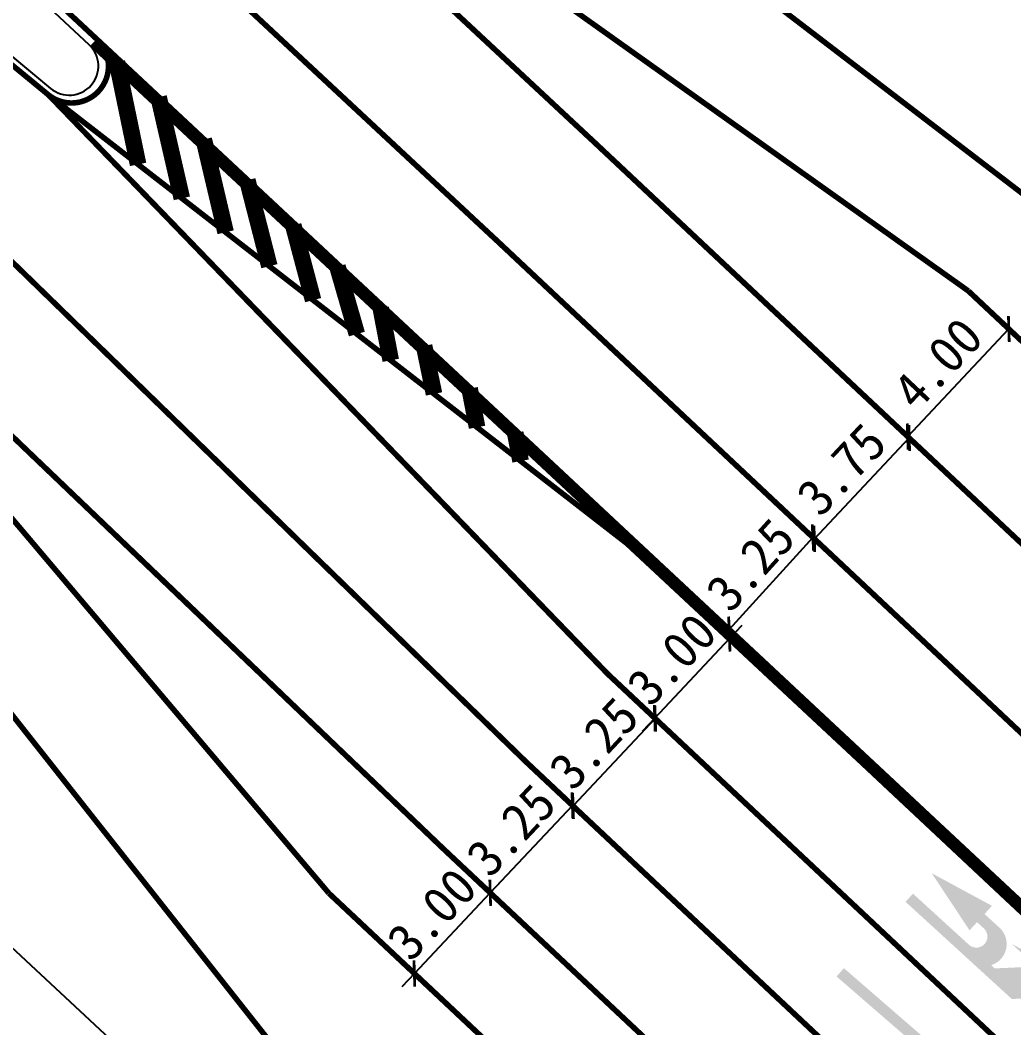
# Model space of a CAD drawing. Header units: millimetres. Extents: x 67536 to 67858, y 50657 to 50929.
# Drawn here: x 67620.39 to 67647.3, y 50819.15 to 50846.46 of the extents above; entities that cross this region are included whole.
import ezdxf

# ---------------------------------------------------------------- set-up
doc = ezdxf.new("R2010")
doc.units = ezdxf.units.MM
doc.linetypes.add('DASHDOT', pattern=[25.4, 12.7, -6.35, 0, -6.35])
doc.linetypes.add('JTSS01', pattern=[6, 2, -4])
for name, color, linetype in [('@-标注', 7, 'Continuous'), ('@-注释', 7, 'Continuous'), ('@-路面标线', 7, 'Continuous'), ('@-路面边线', 7, 'Continuous'), ('@-隔离栏', 7, 'Continuous'), ('RD-中线', 1, 'DASHDOT')]:
    doc.layers.add(name, color=color, linetype=linetype)
doc.layers.add('@-道路标线', color=7, linetype='Continuous', lineweight=0)
doc.layers.get('0').off()
doc.styles.add('--黑体', font='simhei.ttf')
doc.linetypes.add('FENCELINE1', pattern='A,6.35,-2.54,[133,ltypeshp.shx,S=2.54,R=0,X=-2.54,Y=0],-2.54,25.4', length=36.83)
doc.dimstyles.new('标志标注', dxfattribs={"dimtxt": 1, "dimasz": 0.5, "dimexe": 0, "dimexo": 0, "dimgap": 0.25, "dimtad": 1, "dimzin": 0, "dimdsep": 46, "dimtxsty": '--黑体', "dimblk": 'ARCHTICK', "dimcen": 0.09, "dimadec": 0, "dimazin": 0, "dimtfac": 1, "dimtix": 1, "dimtmove": 1, "dimatfit": 0, "dimfxl": 1, "dimtolj": 1, "dimtzin": 0, "dimarcsym": 0})

# ---------------------------------------------------------------- blocks, each defined once
blk = doc.blocks.new('_ARCHTICK')
at = {"color": 0, "linetype": 'ByBlock', "const_width": 0.15}
blk.add_lwpolyline([(-0.5, -0.5), (0.5, 0.5)], dxfattribs=at)
blk = doc.blocks.new('*D38')
at = {"layer": '@-注释', "color": 0, "lineweight": -2, "transparency": 16777216}
for p, q in [((67631.852, 50824.001), (67633.119, 50822.81)), ((67633.119, 50822.81), (67633.462, 50823.175)), ((67631.065, 50820.624), (67633.119, 50822.81)), ((67629.798, 50821.815), (67631.065, 50820.624)), ((67631.065, 50820.624), (67630.722, 50820.26))]:
    blk.add_line(p, q, dxfattribs=at)
at = {"layer": 'Defpoints', "color": 0, "transparency": 16777216}
for p in [(67631.852, 50824.001), (67633.119, 50822.81), (67629.798, 50821.815)]:
    blk.add_point(p, dxfattribs=at)
at = {"layer": '@-注释', "color": 0, "lineweight": -2, "transparency": 16777216, "xscale": 0.5, "yscale": 0.5, "zscale": 0.5}
for p, rotation in [((67633.119, 50822.81), 226.7761792485326), ((67631.065, 50820.624), 46.77617924853263)]:
    blk.add_blockref('_ARCHTICK', p, dxfattribs=dict(at, rotation=rotation))
at = {"layer": '@-注释', "color": 0, "transparency": 16777216, "insert": (67631.541, 50822.235), "char_height": 1, "attachment_point": 5, "rotation": 46.7762, "style": '--黑体'}
blk.add_mtext('\\A1;3.00', dxfattribs=at)
blk = doc.blocks.new('*D41')
at = {"layer": '@-注释', "color": 0, "lineweight": -2, "transparency": 16777216}
for p, q in [((67639.599, 50829.702), (67639.941, 50830.067)), ((67637.574, 50827.544), (67639.599, 50829.702)), ((67639.612, 50829.69), (67639.599, 50829.702)), ((67637.574, 50827.544), (67637.232, 50827.179)), ((67637.588, 50827.531), (67637.574, 50827.544))]:
    blk.add_line(p, q, dxfattribs=at)
at = {"layer": 'Defpoints', "color": 0, "transparency": 16777216}
for p in [(67639.599, 50829.702), (67639.612, 50829.69), (67637.588, 50827.531)]:
    blk.add_point(p, dxfattribs=at)
at = {"layer": '@-注释', "color": 0, "lineweight": -2, "transparency": 16777216, "xscale": 0.5, "yscale": 0.5, "zscale": 0.5}
for p, rotation in [((67639.599, 50829.702), 226.8340002575595), ((67637.574, 50827.544), 46.83400025755944)]:
    blk.add_blockref('_ARCHTICK', p, dxfattribs=dict(at, rotation=rotation))
at = {"layer": '@-注释', "color": 0, "transparency": 16777216, "insert": (67638.035, 50829.14), "char_height": 1, "attachment_point": 5, "rotation": 46.834, "style": '--黑体'}
blk.add_mtext('\\A1;3.00', dxfattribs=at)
blk = doc.blocks.new('*D42')
at = {"layer": '@-注释', "color": 0, "lineweight": -2, "transparency": 16777216}
for p, q in [((67641.896, 50832.402), (67644.464, 50835.135)), ((67644.424, 50835.172), (67644.464, 50835.135)), ((67641.856, 50832.439), (67641.896, 50832.402))]:
    blk.add_line(p, q, dxfattribs=at)
at = {"layer": 'Defpoints', "color": 0, "transparency": 16777216}
for p in [(67644.424, 50835.172), (67644.464, 50835.135), (67641.856, 50832.439)]:
    blk.add_point(p, dxfattribs=at)
at = {"layer": '@-注释', "color": 0, "lineweight": -2, "transparency": 16777216, "xscale": 0.5, "yscale": 0.5, "zscale": 0.5}
for p, rotation in [((67644.464, 50835.135), 46.77617925166951), ((67641.896, 50832.402), 226.7761792516695)]:
    blk.add_blockref('_ARCHTICK', p, dxfattribs=dict(at, rotation=rotation))
at = {"layer": '@-注释', "color": 0, "transparency": 16777216, "insert": (67642.633, 50834.282), "char_height": 1, "attachment_point": 5, "rotation": 46.7762, "style": '--黑体'}
blk.add_mtext('\\A1;3.75', dxfattribs=at)
blk = doc.blocks.new('*D43')
at = {"layer": '@-注释', "color": 0, "lineweight": -2, "transparency": 16777216}
for p, q in [((67644.423, 50835.174), (67647.162, 50838.088)), ((67647.203, 50838.049), (67647.162, 50838.088)), ((67644.464, 50835.135), (67644.423, 50835.174))]:
    blk.add_line(p, q, dxfattribs=at)
at = {"layer": 'Defpoints', "color": 0, "transparency": 16777216}
for p in [(67647.162, 50838.088), (67647.203, 50838.049), (67644.464, 50835.135)]:
    blk.add_point(p, dxfattribs=at)
at = {"layer": '@-注释', "color": 0, "lineweight": -2, "transparency": 16777216, "xscale": 0.5, "yscale": 0.5, "zscale": 0.5}
for p, rotation in [((67647.162, 50838.088), 46.77617925169736), ((67644.423, 50835.174), 226.7761792516974)]:
    blk.add_blockref('_ARCHTICK', p, dxfattribs=dict(at, rotation=rotation))
at = {"layer": '@-注释', "color": 0, "transparency": 16777216, "insert": (67645.242, 50837.149), "char_height": 1, "attachment_point": 5, "rotation": 46.7762, "style": '--黑体'}
blk.add_mtext('\\A1;4.00', dxfattribs=at)
blk = doc.blocks.new('*D44')
at = {"layer": '@-注释', "color": 0, "lineweight": -2, "transparency": 16777216}
blk.add_line((67641.856, 50832.439), (67639.591, 50829.944), dxfattribs=at)
at = {"layer": 'Defpoints', "color": 0, "transparency": 16777216}
for p in [(67641.856, 50832.439), (67639.591, 50829.944), (67639.591, 50829.944)]:
    blk.add_point(p, dxfattribs=at)
at = {"layer": '@-注释', "color": 0, "lineweight": -2, "transparency": 16777216, "xscale": 0.5, "yscale": 0.5, "zscale": 0.5}
for p, rotation in [((67641.856, 50832.439), 47.76329902960223), ((67639.591, 50829.944), 227.7632990296022)]:
    blk.add_blockref('_ARCHTICK', p, dxfattribs=dict(at, rotation=rotation))
at = {"layer": '@-注释', "color": 0, "transparency": 16777216, "insert": (67640.168, 50831.696), "char_height": 1, "attachment_point": 5, "rotation": 47.7633, "style": '--黑体'}
blk.add_mtext('\\A1;3.25', dxfattribs=at)
blk = doc.blocks.new('*D55')
at = {"layer": '@-注释', "color": 0, "lineweight": -2, "transparency": 16777216}
for p, q in [((67605.118, 50839.36), (67603.123, 50837.222)), ((67603.123, 50837.222), (67625.064, 50816.762)), ((67627.058, 50818.9), (67625.064, 50816.762))]:
    blk.add_line(p, q, dxfattribs=at)
at = {"layer": 'Defpoints', "color": 0, "transparency": 16777216}
for p in [(67605.118, 50839.36), (67627.058, 50818.9), (67625.064, 50816.762)]:
    blk.add_point(p, dxfattribs=at)
at = {"layer": '@-注释', "color": 0, "lineweight": -2, "transparency": 16777216, "xscale": 0.5, "yscale": 0.5, "zscale": 0.5}
for p, rotation in [((67603.123, 50837.222), 137.0000000001812), ((67625.064, 50816.762), 317.0000000001812)]:
    blk.add_blockref('_ARCHTICK', p, dxfattribs=dict(at, rotation=rotation))
at = {"layer": '@-注释', "color": 0, "transparency": 16777216, "insert": (67614.609, 50827.545), "char_height": 1, "attachment_point": 5, "rotation": 317, "style": '--黑体'}
blk.add_mtext('\\A1;30.00', dxfattribs=at)
blk = doc.blocks.new('*D101')
at = {"layer": '@-标注', "color": 0, "lineweight": -2, "transparency": 16777216}
blk.add_line((67637.588, 50827.531), (67635.362, 50825.163), dxfattribs=at)
at = {"layer": 'Defpoints', "color": 0, "transparency": 16777216}
for p in [(67637.588, 50827.531), (67635.362, 50825.163), (67635.362, 50825.163)]:
    blk.add_point(p, dxfattribs=at)
at = {"layer": '@-标注', "color": 0, "lineweight": -2, "transparency": 16777216, "xscale": 0.5, "yscale": 0.5, "zscale": 0.5}
for p, rotation in [((67637.588, 50827.531), 46.77617925155604), ((67635.362, 50825.163), 226.776179251556)]:
    blk.add_blockref('_ARCHTICK', p, dxfattribs=dict(at, rotation=rotation))
at = {"layer": '@-标注', "color": 0, "transparency": 16777216, "insert": (67635.928, 50826.861), "char_height": 1, "attachment_point": 5, "rotation": 46.7762, "style": '--黑体'}
blk.add_mtext('\\A1;3.25', dxfattribs=at)
blk = doc.blocks.new('*D102')
at = {"layer": '@-标注', "color": 0, "lineweight": -2, "transparency": 16777216}
for p, q in [((67635.345, 50825.179), (67633.119, 50822.81)), ((67635.362, 50825.163), (67635.345, 50825.179)), ((67633.136, 50822.795), (67633.119, 50822.81))]:
    blk.add_line(p, q, dxfattribs=at)
at = {"layer": 'Defpoints', "color": 0, "transparency": 16777216}
for p in [(67635.362, 50825.163), (67633.119, 50822.81), (67633.136, 50822.795)]:
    blk.add_point(p, dxfattribs=at)
at = {"layer": '@-标注', "color": 0, "lineweight": -2, "transparency": 16777216, "xscale": 0.5, "yscale": 0.5, "zscale": 0.5}
for p, rotation in [((67635.345, 50825.179), 46.77617925167763), ((67633.119, 50822.81), 226.7761792516776)]:
    blk.add_blockref('_ARCHTICK', p, dxfattribs=dict(at, rotation=rotation))
at = {"layer": '@-标注', "color": 0, "transparency": 16777216, "insert": (67633.686, 50824.508), "char_height": 1, "attachment_point": 5, "rotation": 46.7762, "style": '--黑体'}
blk.add_mtext('\\A1;3.25', dxfattribs=at)

msp = doc.modelspace()

# ---------------------------------------------------------------- hatches: boundary and pattern name
at = {"layer": '@-道路标线'}
for points in [[(67644.466, 50822.677), (67644.365, 50822.566), (67647.243, 50819.933), (67648.797, 50820.003), (67649.535, 50819.328), (67648.624, 50820.703), (67647.247, 50821.42), (67647.911, 50820.813), (67646.781, 50820.762), (67646.685, 50820.85, 0.57735), (67646.909, 50821.865), (67646.503, 50822.236), (67646.706, 50822.458), (67645.074, 50823.341), (67646.098, 50821.794), (67646.301, 50822.015), (67646.485, 50821.846, -1), (67646.08, 50821.404), (67644.568, 50822.787)], [(67642.597, 50820.656), (67642.498, 50820.542), (67645.218, 50818.183), (67645.021, 50817.957), (67647.129, 50816.724), (67645.611, 50818.636), (67645.414, 50818.41), (67642.695, 50820.769)]]:
    msp.add_hatch(color=7, dxfattribs=at).paths.add_polyline_path(points)

# ---------------------------------------------------------------- linework, layer by layer
at = {"layer": '@-路面标线', "color": 7, "linetype": 'Continuous', "const_width": 0.15, "flags": 128}
msp.add_lwpolyline([(67644.373, 50808.117), (67628.749, 50822.8)], dxfattribs=at)
at = {"layer": '@-路面边线', "color": 7, "linetype": 'Continuous', "const_width": 0.15, "flags": 128}
msp.add_lwpolyline([(67648.117, 50841.307), (67624.343, 50859.517)], dxfattribs=at)
at = {"layer": '@-道路标线', "color": 7, "linetype": 'JTSS01', "flags": 128}
for points in [[(67669.905, 50806.078, 0.15, 0.15, 0), (67633.347, 50840.437, 0.15, 0.15, 0), (67618.964, 50853.849, 0.15, 0.15, 0), (67544, 50923.754, 0, 0, 0)], [(67648.573, 50812.746, 0.15, 0.15, 0), (67634.078, 50826.369, 0.15, 0.15, 0), (67612.669, 50847.215, 0.15, 0.15, 0), (67542.488, 50912.66, 0, 0, 0)], [(67646.427, 50810.303, 0.15, 0.15, 0), (67631.852, 50824.001, 0.15, 0.15, 0), (67610.282, 50844.655, 0, 0, 0)], [(67650.878, 50815.04, 0.15, 0.15, 0), (67636.304, 50828.738, 0.15, 0.15, 0), (67621.158, 50844.43, 0, 0, 0)]]:
    msp.add_lwpolyline(points, format="xyseb", dxfattribs=at)
at = {"layer": '@-道路标线', "color": 7, "linetype": 'Continuous', "const_width": 0.15, "flags": 128}
msp.add_lwpolyline([(67614.886, 50849.592), (67621.146, 50844.44, 0.969497), (67622.464, 50845.943), (67546.41, 50916.865)], format="xyb", dxfattribs=at)
for points in [[(67627.058, 50818.9), (67608.368, 50842.602), (67536.516, 50909.606)], [(67646.063, 50839.121), (67621.521, 50856.592)], [(67610.282, 50844.655), (67628.749, 50822.8)], [(67675.212, 50811.726), (67646.063, 50839.121), (67646.063, 50839.121)], [(67628.749, 50822.8), (67629.798, 50821.815)]]:
    msp.add_lwpolyline(points, dxfattribs=at)
at = {"layer": '@-道路标线', "color": 7, "linetype": 'JTSS01', "const_width": 0.15, "flags": 128}
msp.add_lwpolyline([(67672.473, 50808.811), (67635.91, 50843.174), (67621.521, 50856.592)], dxfattribs=at)
at = {"layer": '@-道路标线', "color": 30, "linetype": 'Continuous', "ltscale": 0.08, "const_width": 0.15, "flags": 128}
for points in [[(67622.464, 50845.943), (67667.676, 50803.709)], [(67621.146, 50844.44), (67638.444, 50831.015)], [(67635.218, 50833.811), (67656.565, 50813.789)]]:
    msp.add_lwpolyline(points, dxfattribs=at)
at = {"layer": '@-道路标线', "color": 30, "const_width": 0.45, "elevation": 1475.285}
for points in [[(67623.584, 50842.548), (67623.01, 50845.323)], [(67624.769, 50841.628), (67624.139, 50844.372)], [(67625.954, 50840.709), (67625.362, 50843.225)], [(67627.139, 50839.789), (67626.541, 50842.119)], [(67628.323, 50838.87), (67627.785, 50840.898)], [(67629.508, 50837.951), (67628.981, 50839.78)], [(67631.597, 50836.329), (67631.328, 50837.629)], [(67632.763, 50835.425), (67632.56, 50836.473)], [(67633.941, 50834.51), (67633.795, 50835.273)]]:
    msp.add_lwpolyline(points, dxfattribs=at)
at = {"layer": '@-道路标线', "color": 30, "const_width": 0.45}
msp.add_lwpolyline([(67630.425, 50837.239), (67630.154, 50838.655)], dxfattribs=at)
at = {"layer": '@-隔离栏', "color": 4, "linetype": 'FENCELINE1', "ltscale": 0.1, "const_width": 0.3, "elevation": 1475.285, "flags": 128}
msp.add_lwpolyline([(67622.375, 50845.854), (67656.65, 50813.88)], dxfattribs=at)
at = {"layer": 'RD-中线', "color": 3, "linetype": 'Continuous'}
msp.add_lwpolyline([(67615.039, 50849.756), (67621.214, 50844.608, 0.972616), (67622.259, 50845.792), (67546.239, 50916.682)], format="xyb", dxfattribs=at)

# ---------------------------------------------------------------- dimensions: what is measured, and where the dimension line sits
at = {"layer": '@-标注'}
for p1, p2, distance, picture, middle in [((67637.588, 50827.531), (67635.362, 50825.163), 0, '*D101', (67635.928, 50826.861)), ((67635.362, 50825.163), (67633.136, 50822.795), -0.023, '*D102', (67633.686, 50824.508))]:
    dim = msp.add_aligned_dim(p1=p1, p2=p2, distance=distance, dimstyle='标志标注', dxfattribs=at)
    dim.commit()
    dim.dimension.update_dxf_attribs({"geometry": picture, "text_midpoint": middle})
at = {"layer": '@-注释'}
for p1, p2, distance, picture, middle in [((67605.118, 50839.36), (67627.058, 50818.9), -2.924, '*D55', (67614.609, 50827.545)), ((67644.464, 50835.135), (67647.203, 50838.049), 0.057, '*D43', (67645.242, 50837.149)), ((67641.856, 50832.439), (67644.424, 50835.172), -0.054, '*D42', (67642.633, 50834.282)), ((67629.798, 50821.815), (67631.852, 50824.001), -1.739, '*D38', (67631.541, 50822.235))]:
    dim = msp.add_aligned_dim(p1=p1, p2=p2, distance=distance, dimstyle='标志标注', dxfattribs=at)
    dim.commit()
    dim.dimension.update_dxf_attribs({"geometry": picture, "text_midpoint": middle})
for p1, p2, distance, text, picture, middle in [((67641.856, 50832.439), (67639.591, 50829.944), 0, '3.25', '*D44', (67640.168, 50831.696)), ((67637.588, 50827.531), (67639.612, 50829.69), 0.018, '3.00', '*D41', (67638.035, 50829.14))]:
    dim = msp.add_aligned_dim(p1=p1, p2=p2, distance=distance, text=text, dimstyle='标志标注', dxfattribs=at)
    dim.commit()
    dim.dimension.update_dxf_attribs({"geometry": picture, "text_midpoint": middle})

doc.saveas('drawing.dxf')
